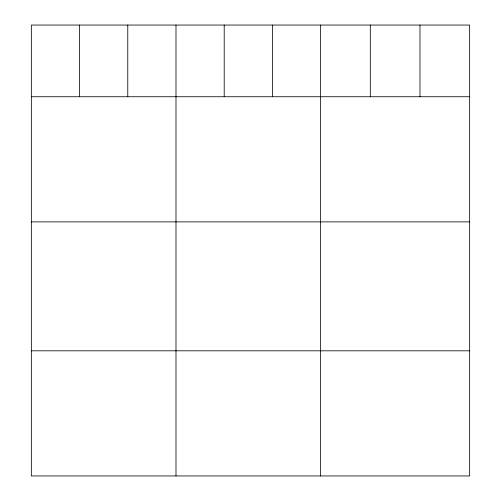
<?xml version="1.0" encoding="UTF-8"?>
<svg xmlns="http://www.w3.org/2000/svg" width="501" height="501" viewBox="0 0 501 501"><rect width="100%" height="100%" fill="white"/><g stroke="black" fill="none" stroke-linecap="round" stroke-linejoin="round"><path stroke-width="0.75" d="M469.656 96.737L469.656 475.95L31.344 475.95L31.344 25.05L469.656 25.05L469.656 96.737L31.344 96.737M31.344 221.88L469.656 221.88M31.344 350.813L469.656 350.813M419.982 25.05L419.982 96.737M370.308 25.05L370.308 96.737M320.634 25.05L320.634 475.95M272.419 25.05L272.419 96.737M224.204 25.05L224.204 96.737M175.989 25.05L175.989 475.95M127.774 25.05L127.774 96.737M79.559 25.05L79.559 96.737"/></g></svg>
